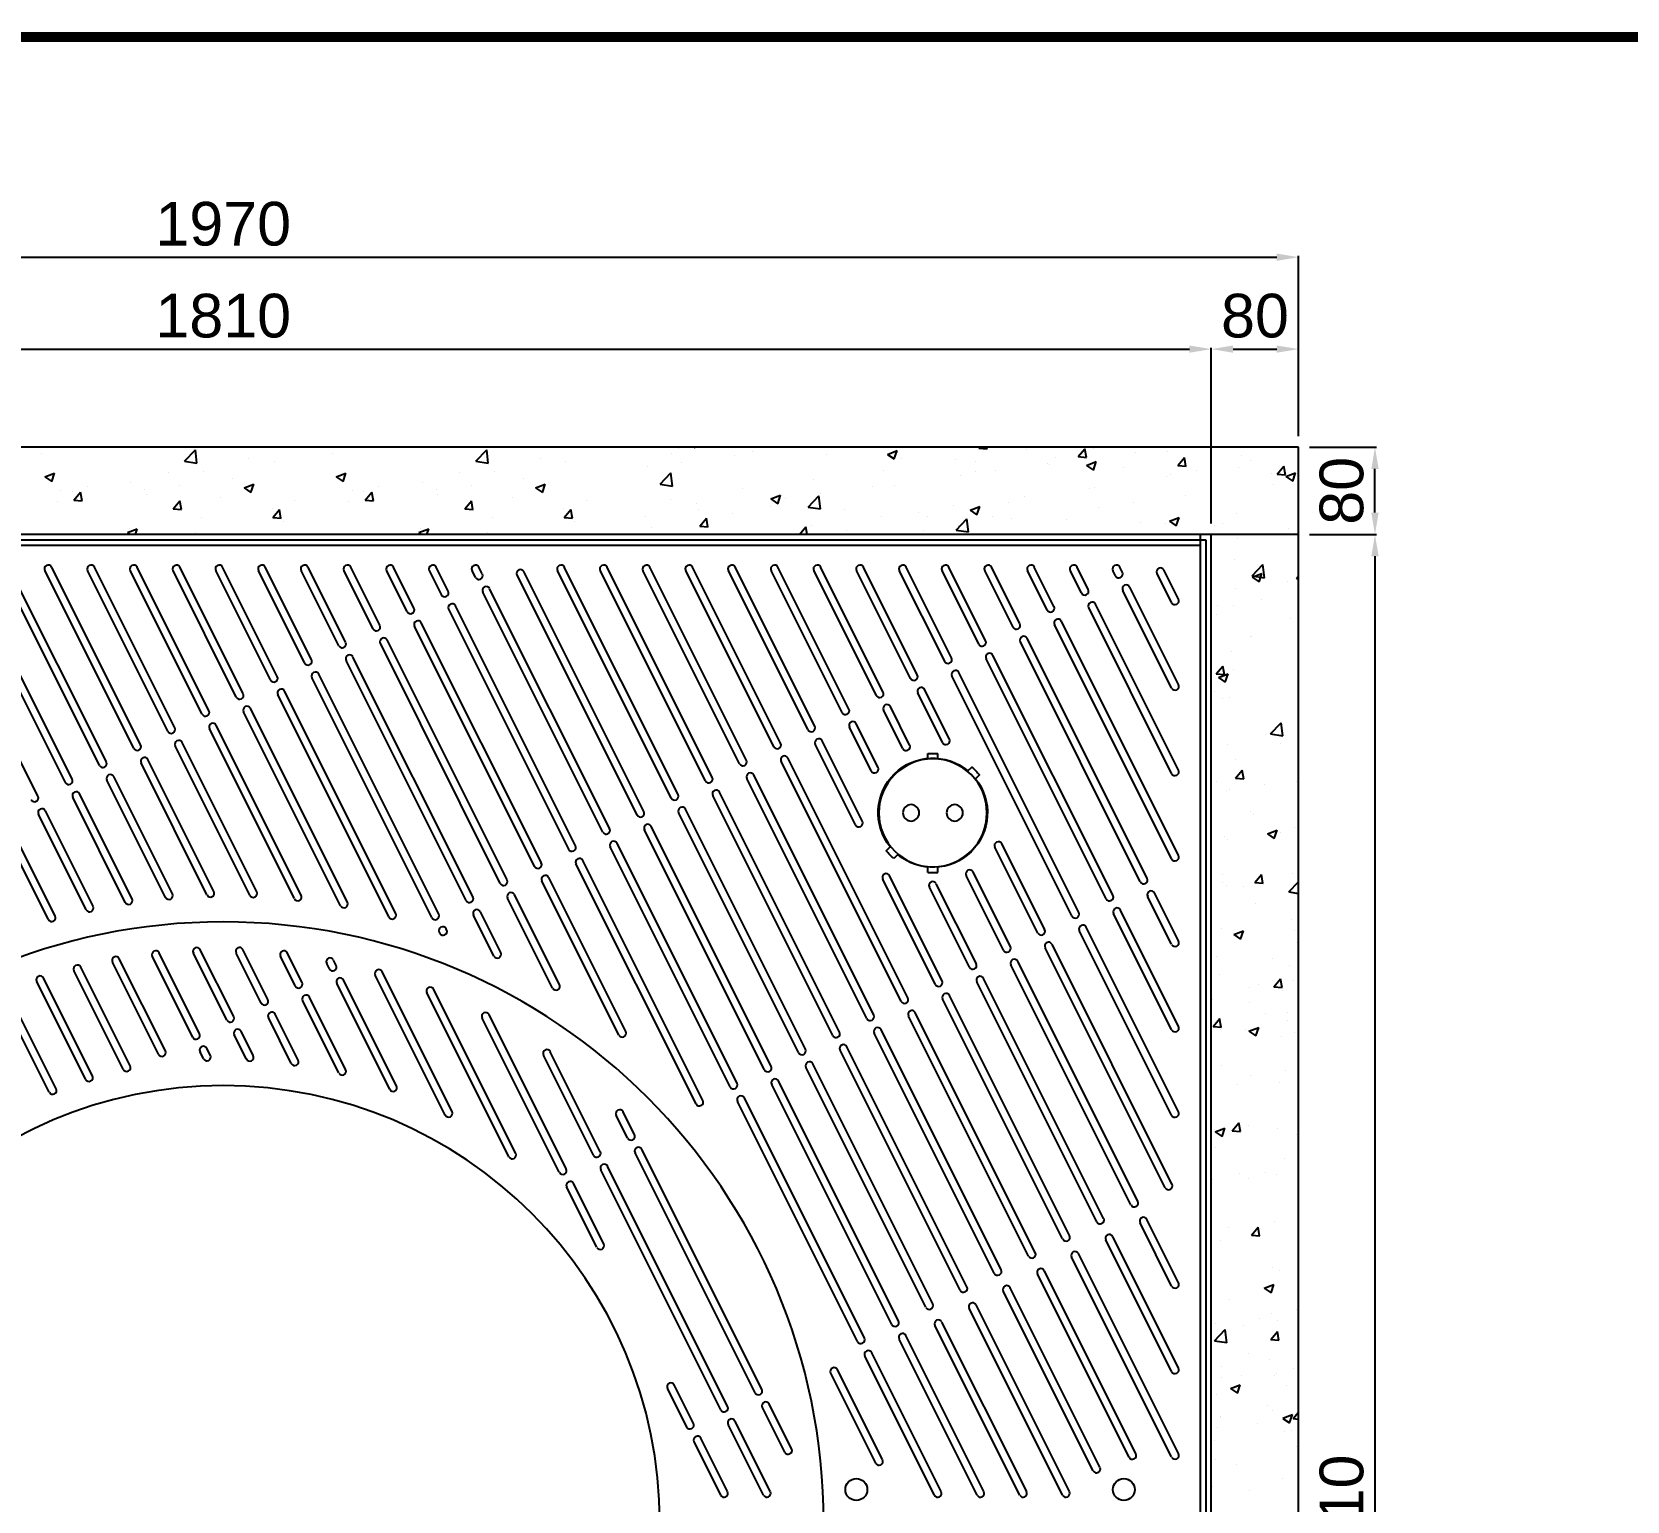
# Model space of a CAD drawing. Header units: millimetres. Extents: x 19970 to 27858, y -49763 to -44184.
# Drawn here: x 21635 to 23096, y -45713 to -44368 of the extents above; entities that cross this region are included whole.
import ezdxf

# ---------------------------------------------------------------- set-up
doc = ezdxf.new("R2010")
doc.units = ezdxf.units.MM
doc.layers.add('LAYOUT', color=7, linetype='Continuous')
doc.layers.add('받침틀', color=251, linetype='Continuous')
doc.styles.get("Standard").update_dxf_attribs({"font": 'arial.ttf'})
doc.dimstyles.new('ISO-25', dxfattribs={"dimtxt": 40, "dimasz": 20, "dimexe": 1.25, "dimexo": 10, "dimgap": 10, "dimtad": 1, "dimdec": 0, "dimtxsty": 'Standard', "dimcen": 2.5, "dimclrd": 3, "dimclre": 3, "dimclrt": 3, "dimadec": 0, "dimazin": 0, "dimtfac": 1, "dimtdec": 0, "dimtmove": 0, "dimatfit": 3, "dimfxl": 0, "dimarcsym": 0})

# ---------------------------------------------------------------- blocks, each defined once
blk = doc.blocks.new('*D29')
at = {"color": 3, "lineweight": -2, "transparency": 16777216}
for p, q in [((22804.9, -44747.9), (22866.1, -44747.9)), ((22864.8, -44807.9), (22864.8, -44767.9)), ((22804.9, -44827.9), (22866.1, -44827.9))]:
    blk.add_line(p, q, dxfattribs=at)
at = {"color": 3, "transparency": 16777216}
for points in [[(22861.5, -44767.9), (22868.2, -44767.9), (22864.8, -44747.9)], [(22861.5, -44807.9), (22868.2, -44807.9), (22864.8, -44827.9)]]:
    blk.add_solid(points, dxfattribs=at)
at = {"layer": 'Defpoints', "color": 0, "transparency": 16777216}
for p in [(22794.9, -44747.9), (22864.8, -44747.9), (22794.9, -44827.9)]:
    blk.add_point(p, dxfattribs=at)
at = {"color": 3, "transparency": 16777216, "insert": (22834.4, -44787.9), "char_height": 40, "attachment_point": 5, "rotation": 90}
blk.add_mtext('80', dxfattribs=at)
blk = doc.blocks.new('*D30')
at = {"color": 3, "lineweight": -2, "transparency": 16777216}
for p, q in [((22845.5, -44827.9), (22866.1, -44827.9)), ((22864.8, -44847.9), (22864.8, -46617.9)), ((22804.9, -46637.9), (22866.1, -46637.9))]:
    blk.add_line(p, q, dxfattribs=at)
at = {"color": 3, "transparency": 16777216}
for points in [[(22861.5, -44847.9), (22868.2, -44847.9), (22864.8, -44827.9)], [(22861.5, -46617.9), (22868.2, -46617.9), (22864.8, -46637.9)]]:
    blk.add_solid(points, dxfattribs=at)
at = {"layer": 'Defpoints', "color": 0, "transparency": 16777216}
for p in [(22835.5, -44827.9), (22794.9, -46637.9), (22864.8, -46637.9)]:
    blk.add_point(p, dxfattribs=at)
at = {"color": 3, "transparency": 16777216, "insert": (22834.4, -45732.9), "char_height": 40, "attachment_point": 5, "rotation": 90}
blk.add_mtext('1810', dxfattribs=at)
blk = doc.blocks.new('AG1818')
for p, q in [((17010.4, -47756.5), (18810.4, -47756.5)), ((18810.4, -47756.5), (18810.4, -48656.5)), ((17740.8, -47991.3), (17636, -47781.5)), ((17765.9, -47978.8), (17668.8, -47784.7)), ((17772.2, -47975.7), (17675.1, -47781.5)), ((17797.2, -47963.1), (17708, -47784.7)), ((17803.5, -47960), (17714.2, -47781.5)), ((17828.5, -47947.5), (17747.1, -47784.7)), ((17834.8, -47944.4), (17753.4, -47781.5)), ((17859.8, -47931.8), (17786.2, -47784.7)), ((17866.1, -47928.7), (17792.5, -47781.5)), ((17891.1, -47916.2), (17825.4, -47784.7)), ((17897.4, -47913.1), (17831.6, -47781.5)), ((17922.4, -47900.5), (17864.5, -47784.7)), ((17928.7, -47897.4), (17870.8, -47781.5)), ((17953.7, -47884.9), (17903.6, -47784.7)), ((17960, -47881.8), (17909.9, -47781.5)), ((17985, -47869.2), (17942.8, -47784.7)), ((17991.3, -47866.1), (17949, -47781.5)), ((18016.4, -47853.6), (17981.9, -47784.7)), ((18022.6, -47850.4), (17988.2, -47781.5)), ((18047.7, -47837.9), (18021, -47784.7)), ((18053.9, -47834.8), (18027.3, -47781.5)), ((18079, -47822.3), (18060.2, -47784.7)), ((18085.2, -47819.1), (18066.4, -47781.5)), ((18110.3, -47806.6), (18099.3, -47784.7)), ((18116.5, -47803.5), (18105.5, -47781.5)), ((18141.6, -47791), (18138.4, -47784.7)), ((18147.8, -47787.8), (18144.7, -47781.5)), ((18289.5, -48008.6), (18179.6, -47788.7)), ((18295.8, -48005.5), (18185.8, -47785.6)), ((18320.8, -47993), (18216.7, -47784.7)), ((18327.1, -47989.8), (18222.9, -47781.5)), ((18352.1, -47977.3), (18255.8, -47784.7)), ((18358.4, -47974.2), (18262.1, -47781.5)), ((18383.4, -47961.7), (18294.9, -47784.7)), ((18389.7, -47958.5), (18301.2, -47781.5)), ((18414.7, -47946), (18334.1, -47784.7)), ((18421, -47942.9), (18340.3, -47781.5)), ((18446, -47930.3), (18373.2, -47784.7)), ((18452.3, -47927.2), (18379.5, -47781.5)), ((18477.4, -47914.7), (18412.3, -47784.7)), ((18483.6, -47911.6), (18418.6, -47781.5)), ((18508.7, -47899), (18451.5, -47784.7)), ((18514.9, -47895.9), (18457.7, -47781.5)), ((18540, -47883.4), (18490.6, -47784.7)), ((18546.2, -47880.3), (18496.9, -47781.5)), ((18571.3, -47867.7), (18529.7, -47784.7)), ((18577.5, -47864.6), (18536, -47781.5)), ((18602.6, -47852.1), (18568.9, -47784.7)), ((18608.8, -47849), (18575.1, -47781.5)), ((18633.9, -47836.4), (18608, -47784.7)), ((18640.1, -47833.3), (18614.3, -47781.5)), ((18665.2, -47820.8), (18647.1, -47784.7)), ((18671.4, -47817.6), (18653.4, -47781.5)), ((18696.5, -47805.1), (18686.3, -47784.7)), ((18702.7, -47802), (18692.5, -47781.5)), ((18727.8, -47789.5), (18725.4, -47784.7)), ((18734.1, -47786.3), (18731.6, -47781.5)), ((18779.2, -47814), (18765.8, -47787.2)), ((18785.4, -47810.9), (18772.1, -47784.1)), ((18258.2, -48024.3), (18148.3, -47804.4)), ((18264.5, -48021.1), (18154.5, -47801.3)), ((18779.2, -47892.3), (18734.5, -47802.9)), ((18785.4, -47889.1), (18740.8, -47799.8)), ((18226.9, -48039.9), (18117, -47820)), ((18233.2, -48036.8), (18123.2, -47816.9)), ((18779.2, -47970.5), (18703.2, -47818.5)), ((18785.4, -47967.4), (18709.5, -47815.4)), ((18195.6, -48055.6), (18085.7, -47835.7)), ((18201.9, -48052.4), (18091.9, -47832.6)), ((18779.2, -48048.8), (18671.9, -47834.2)), ((18785.4, -48045.6), (18678.2, -47831.1)), ((18170.6, -48068.1), (18060.6, -47848.2)), ((18750.5, -48069.7), (18640.6, -47849.8)), ((18756.8, -48066.6), (18646.8, -47846.7)), ((18139.3, -48083.7), (18029.3, -47863.9)), ((18164.3, -48071.2), (18054.4, -47851.3)), ((18725.5, -48082.2), (18615.5, -47862.4)), ((18108, -48099.4), (17998, -47879.5)), ((18133, -48086.9), (18023.1, -47867)), ((18694.2, -48097.9), (18584.2, -47878)), ((18719.2, -48085.4), (18609.3, -47865.5)), ((18101.7, -48102.5), (17991.8, -47882.6)), ((18575.6, -47939), (18552.9, -47893.7)), ((18687.9, -48101), (18578, -47881.2)), ((18062.3, -48101.9), (17960.4, -47898.3)), ((18068.5, -48098.8), (17966.7, -47895.2)), ((18569.3, -47942.1), (18546.7, -47896.8)), ((18018, -48091.7), (17929.1, -47914)), ((18024.3, -48088.6), (17935.4, -47910.8)), ((18533, -47947.6), (18515.4, -47912.5)), ((18539.2, -47944.5), (18521.6, -47909.3)), ((17975.7, -48085.2), (17897.8, -47929.6)), ((17981.9, -48082.1), (17904.1, -47926.5)), ((18504.1, -47968.2), (18484.1, -47928.1)), ((18510.4, -47965.1), (18490.3, -47925)), ((17934.9, -48082.1), (17866.5, -47945.3)), ((17941.2, -48078.9), (17872.8, -47942.1)), ((18489.7, -48017.6), (18452.8, -47943.8)), ((18495.9, -48014.5), (18459, -47940.6)), ((17895.6, -48081.7), (17835.2, -47960.9)), ((17901.9, -48078.6), (17841.5, -47957.8)), ((18531.4, -48179.3), (18421.4, -47959.4)), ((18537.6, -48176.2), (18427.7, -47956.3)), ((17857.6, -48084), (17803.9, -47976.6)), ((17863.9, -48080.8), (17810.2, -47973.4)), ((18500.1, -48194.9), (18390.1, -47975.1)), ((18506.3, -48191.8), (18396.4, -47971.9)), ((17820.8, -48088.6), (17772.6, -47992.2)), ((17827.1, -48085.4), (17778.9, -47989.1)), ((18468.8, -48210.6), (18358.8, -47990.7)), ((18475, -48207.5), (18365.1, -47987.6)), ((17785.1, -48095.4), (17741.3, -48007.9)), ((17791.3, -48092.2), (17747.6, -48004.7)), ((18437.5, -48226.2), (18327.5, -48006.4)), ((18443.7, -48223.1), (18333.8, -48003.2)), ((17750.4, -48104.3), (17710, -48023.5)), ((17756.6, -48101.1), (17716.3, -48020.4)), ((18406.2, -48241.9), (18296.2, -48022)), ((18412.4, -48238.8), (18302.5, -48018.9)), ((18374.9, -48257.6), (18264.9, -48037.7)), ((18381.1, -48254.4), (18271.2, -48034.5)), ((18656.6, -48116.7), (18617.3, -48038)), ((18662.9, -48113.6), (18623.6, -48034.9)), ((18343.6, -48273.2), (18233.6, -48053.3)), ((18349.8, -48270.1), (18239.9, -48050.2)), ((18272.9, -48210.2), (18202.3, -48069)), ((18279.2, -48207), (18208.6, -48065.9)), ((18562.7, -48163.6), (18514.6, -48067.4)), ((18569, -48160.5), (18520.8, -48064.2)), ((18625.3, -48132.3), (18591.1, -48063.9)), ((18631.6, -48129.2), (18597.3, -48060.7)), ((18218.5, -48164), (18177.3, -48081.5)), ((18594, -48148), (18557.3, -48074.6)), ((18600.3, -48144.9), (18563.6, -48071.5)), ((18779.2, -48127), (18757.2, -48083.1)), ((18785.4, -48123.9), (18763.5, -48080)), ((18164.7, -48134.6), (18146, -48097.2)), ((18212.2, -48167.1), (18171, -48084.6)), ((18779.2, -48205.3), (18725.9, -48098.8)), ((18785.4, -48202.2), (18732.2, -48095.7)), ((18115.1, -48113.7), (18114.7, -48112.8)), ((18158.4, -48137.8), (18139.7, -48100.3)), ((18785.4, -48280.4), (18700.9, -48111.3)), ((18108.9, -48116.9), (18108.4, -48115.9)), ((18779.5, -48346.8), (18669.6, -48127)), ((18779.2, -48283.6), (18694.6, -48114.4)), ((17857.5, -48224.6), (17815.3, -48140.2)), ((17882.6, -48212.1), (17845.5, -48138)), ((17888.8, -48209), (17851.8, -48134.8)), ((17913.9, -48196.4), (17883.2, -48135.1)), ((17920.1, -48193.3), (17889.4, -48132)), ((17945.2, -48180.8), (17922.3, -48135)), ((17951.4, -48177.7), (17928.5, -48131.8)), ((17976.5, -48165.1), (17962.9, -48138)), ((17982.7, -48162), (17969.1, -48134.8)), ((18014, -48146.4), (18011.5, -48141.4)), ((18748.2, -48362.5), (18638.3, -48142.6)), ((18773.3, -48350), (18663.3, -48130.1)), ((17819, -48241.5), (17773.8, -48151.1)), ((17825.3, -48238.4), (17780.1, -48148)), ((17851.3, -48227.7), (17809.1, -48143.4)), ((18007.8, -48149.5), (18005.3, -48144.5)), ((18113.9, -48283.4), (18049.8, -48155.3)), ((18120.1, -48280.2), (18056.1, -48152.1)), ((18741.9, -48365.6), (18632, -48145.8)), ((17757.5, -48259.4), (17712.9, -48170.1)), ((17784.4, -48250.6), (17739.7, -48161.1)), ((17790.7, -48247.5), (17745.9, -48158)), ((18063, -48259.8), (18014.5, -48162.9)), ((18069.2, -48256.7), (18020.7, -48159.8)), ((18172.1, -48321.7), (18097, -48171.3)), ((18178.4, -48318.5), (18103.2, -48168.2)), ((18710.6, -48381.3), (18600.7, -48161.4)), ((18716.9, -48378.1), (18607, -48158.3)), ((17751.2, -48262.5), (17706.6, -48173.3)), ((18016.4, -48244.9), (17983.2, -48178.6)), ((18022.6, -48241.8), (17989.4, -48175.4)), ((18679.3, -48396.9), (18569.4, -48177.1)), ((18685.6, -48393.8), (18575.7, -48173.9)), ((17972.8, -48236.1), (17951.9, -48194.2)), ((17979.1, -48233), (17958.1, -48191.1)), ((18218.3, -48335.8), (18147.7, -48194.6)), ((18224.6, -48332.7), (18154, -48191.4)), ((18648, -48412.6), (18538.1, -48192.7)), ((18654.3, -48409.5), (18544.4, -48189.6)), ((17931.7, -48232.1), (17920.6, -48209.9)), ((17937.9, -48228.9), (17926.8, -48206.7)), ((18616.7, -48428.2), (18506.8, -48208.4)), ((18623, -48425.1), (18513.1, -48205.2)), ((17892.5, -48231.9), (17889.3, -48225.5)), ((17898.7, -48228.8), (17895.5, -48222.4)), ((18249.6, -48320.2), (18203.9, -48228.6)), ((18255.9, -48317), (18210.1, -48225.5)), ((18585.4, -48443.9), (18475.5, -48224)), ((18591.7, -48440.8), (18481.7, -48220.9)), ((18554.1, -48459.5), (18444.2, -48239.7)), ((18560.4, -48456.4), (18450.4, -48236.5)), ((18522.8, -48475.2), (18412.9, -48255.3)), ((18529.1, -48472.1), (18419.1, -48252.2)), ((18491.5, -48490.8), (18381.6, -48271)), ((18497.8, -48487.7), (18387.8, -48267.8)), ((18280.9, -48304.5), (18270.5, -48283.6)), ((18287.2, -48301.4), (18276.7, -48280.4)), ((18397.6, -48537.8), (18287.7, -48317.9)), ((18403.9, -48534.7), (18293.9, -48314.8)), ((18372.5, -48550.3), (18262.6, -48330.4)), ((18259, -48401.5), (18231.3, -48346.1)), ((18366.3, -48553.5), (18256.4, -48333.6)), ((18252.8, -48404.6), (18225, -48349.2)), ((18779.2, -48440.1), (18750.2, -48382.2)), ((18785.4, -48437), (18756.5, -48379)), ((18779.2, -48518.4), (18718.9, -48397.8)), ((18785.4, -48515.2), (18725.2, -48394.7)), ((18779.2, -48596.6), (18687.6, -48413.5)), ((18785.4, -48593.5), (18693.9, -48410.3)), ((18740.2, -48596.9), (18656.3, -48429.1)), ((18746.5, -48593.8), (18662.6, -48426)), ((18707.2, -48609.2), (18625, -48444.8)), ((18713.5, -48606.1), (18631.3, -48441.7)), ((18679.2, -48631.5), (18593.7, -48460.4)), ((18685.5, -48628.4), (18600, -48457.3)), ((18640.1, -48631.5), (18562.4, -48476.1)), ((18646.4, -48628.4), (18568.7, -48473)), ((18601, -48631.5), (18529.5, -48488.6)), ((18607.2, -48628.4), (18535.8, -48485.5)), ((18561.9, -48631.5), (18498.2, -48504.3)), ((18568.1, -48628.4), (18504.5, -48501.1)), ((18508.1, -48602.3), (18466.9, -48519.9)), ((18514.4, -48599.1), (18473.2, -48516.8)), ((18335, -48569.1), (18317.3, -48533.8)), ((18341.2, -48566), (18323.6, -48530.7)), ((18424.8, -48592.3), (18404.3, -48551.2)), ((18431.1, -48589.2), (18410.6, -48548.1)), ((18411.6, -48628.4), (18379.3, -48563.7)), ((18372.5, -48628.4), (18348, -48579.4)), ((18405.3, -48631.5), (18373, -48566.9)), ((18366.2, -48631.5), (18341.7, -48582.5))]:
    blk.add_line(p, q)
blk.add_lwpolyline([(18524.8, -48048.4, -0.045549), (18517.8, -48041.3), (18521.4, -48037.8, -0.904534), (18592.5, -47968.1), (18596.1, -47964.6, -0.045549), (18603.1, -47971.8), (18599.5, -47975.3, -0.904534), (18528.4, -48044.9)], format="xyb", close=True)
for centre in [(18490.4, -48626.5), (18735.4, -48626.5)]:
    blk.add_circle(centre, 10)
for centre, radius, start, end in [((17750.2, -47783.1), 3.5, 26.5651, 206.5651), ((17789.4, -47783.1), 3.5, 26.5651, 206.5651), ((17828.5, -47783.1), 3.5, 26.5651, 206.5651), ((17867.6, -47783.1), 3.5, 26.5651, 206.5651), ((17906.8, -47783.1), 3.5, 26.5651, 206.5651), ((17945.9, -47783.1), 3.5, 26.5651, 206.5651), ((17985, -47783.1), 3.5, 26.5651, 206.5651), ((18024.2, -47783.1), 3.5, 26.5651, 206.5651), ((18063.3, -47783.1), 3.5, 26.5651, 206.5651), ((18102.4, -47783.1), 3.5, 26.5651, 206.5651), ((18141.5, -47783.1), 3.5, 26.5651, 206.5651), ((18144.7, -47789.4), 3.5, 206.5651, 26.5651), ((18182.7, -47787.2), 3.5, 26.5651, 206.5651), ((18219.8, -47783.1), 3.5, 26.5651, 206.5651), ((18258.9, -47783.1), 3.5, 26.5651, 206.5651), ((18298.1, -47783.1), 3.5, 26.5651, 206.5651), ((18337.2, -47783.1), 3.5, 26.5651, 206.5651), ((18376.3, -47783.1), 3.5, 26.5651, 206.5651), ((18415.5, -47783.1), 3.5, 26.5651, 206.5651), ((18454.6, -47783.1), 3.5, 26.5651, 206.5651), ((18493.7, -47783.1), 3.5, 26.5651, 206.5651), ((18532.9, -47783.1), 3.5, 26.5651, 206.5651), ((18572, -47783.1), 3.5, 26.5651, 206.5651), ((18611.1, -47783.1), 3.5, 26.5651, 206.5651), ((18650.3, -47783.1), 3.5, 26.5651, 206.5651), ((18689.4, -47783.1), 3.5, 26.5651, 206.5651), ((18728.5, -47783.1), 3.5, 26.5651, 206.5651), ((18730.9, -47787.9), 3.5, 206.5651, 26.5651), ((18768.9, -47785.7), 3.5, 26.5651, 206.5651), ((18113.4, -47805.1), 3.5, 206.5651, 26.5651), ((18151.4, -47802.8), 3.5, 26.5651, 206.5651), ((18699.6, -47803.6), 3.5, 206.5651, 26.5651), ((18737.6, -47801.3), 3.5, 26.5651, 206.5651), ((18082.1, -47820.7), 3.5, 206.5651, 26.5651), ((18120.1, -47818.5), 3.5, 26.5651, 206.5651), ((18668.3, -47819.2), 3.5, 206.5651, 26.5651), ((18706.3, -47817), 3.5, 26.5651, 206.5651), ((18782.3, -47812.4), 3.5, 206.5651, 26.5651), ((18050.8, -47836.4), 3.5, 206.5651, 26.5651), ((18088.8, -47834.1), 3.5, 26.5651, 206.5651), ((18637, -47834.9), 3.5, 206.5651, 26.5651), ((18675, -47832.6), 3.5, 26.5651, 206.5651), ((18057.5, -47849.8), 3.5, 26.5651, 206.5651), ((18605.7, -47850.5), 3.5, 206.5651, 26.5651), ((18643.7, -47848.3), 3.5, 26.5651, 206.5651), ((18019.5, -47852), 3.5, 206.5651, 26.5651), ((18026.2, -47865.4), 3.5, 26.5651, 206.5651), ((18574.4, -47866.2), 3.5, 206.5651, 26.5651), ((18612.4, -47863.9), 3.5, 26.5651, 206.5651), ((17988.2, -47867.7), 3.5, 206.5651, 26.5651), ((17994.9, -47881.1), 3.5, 26.5651, 206.5651), ((18581.1, -47879.6), 3.5, 26.5651, 206.5651), ((17956.9, -47883.3), 3.5, 206.5651, 26.5651), ((17963.6, -47896.7), 3.5, 26.5651, 206.5651), ((18543.1, -47881.8), 3.5, 206.5651, 26.5651), ((18549.8, -47895.2), 3.5, 26.5651, 206.5651), ((18782.3, -47890.7), 3.5, 206.5651, 26.5651), ((17925.6, -47899), 3.5, 206.5651, 26.5651), ((18511.8, -47897.5), 3.5, 206.5651, 26.5651), ((18518.5, -47910.9), 3.5, 26.5651, 206.5651), ((17894.3, -47914.6), 3.5, 206.5651, 26.5651), ((17932.3, -47912.4), 3.5, 26.5651, 206.5651), ((18480.5, -47913.1), 3.5, 206.5651, 26.5651), ((18487.2, -47926.5), 3.5, 26.5651, 206.5651), ((17863, -47930.3), 3.5, 206.5651, 26.5651), ((17901, -47928), 3.5, 26.5651, 206.5651), ((18449.2, -47928.8), 3.5, 206.5651, 26.5651), ((17831.7, -47945.9), 3.5, 206.5651, 26.5651), ((17869.7, -47943.7), 3.5, 26.5651, 206.5651), ((18417.9, -47944.4), 3.5, 206.5651, 26.5651), ((18455.9, -47942.2), 3.5, 26.5651, 206.5651), ((18536.1, -47946.1), 3.5, 206.5651, 26.5651), ((18572.5, -47940.6), 3.5, 206.5651, 26.5651), ((17800.3, -47961.6), 3.5, 206.5651, 26.5651), ((17838.4, -47959.3), 3.5, 26.5651, 206.5651), ((18386.6, -47960.1), 3.5, 206.5651, 26.5651), ((18424.6, -47957.9), 3.5, 26.5651, 206.5651), ((18507.2, -47966.6), 3.5, 206.5651, 26.5651), ((17769, -47977.2), 3.5, 206.5651, 26.5651), ((17807.1, -47975), 3.5, 26.5651, 206.5651), ((18355.3, -47975.7), 3.5, 206.5651, 26.5651), ((18393.3, -47973.5), 3.5, 26.5651, 206.5651), ((18782.3, -47969), 3.5, 206.5651, 26.5651), ((17737.7, -47992.9), 3.5, 206.5651, 26.5651), ((17775.8, -47990.7), 3.5, 26.5651, 206.5651), ((18324, -47991.4), 3.5, 206.5651, 26.5651), ((18362, -47989.2), 3.5, 26.5651, 206.5651), ((17744.4, -48006.3), 3.5, 26.5651, 206.5651), ((18292.7, -48007), 3.5, 206.5651, 26.5651), ((18330.7, -48004.8), 3.5, 26.5651, 206.5651), ((18261.3, -48022.7), 3.5, 206.5651, 26.5651), ((18299.4, -48020.5), 3.5, 26.5651, 206.5651), ((18492.8, -48016), 3.5, 206.5651, 26.5651), ((18230, -48038.3), 3.5, 206.5651, 26.5651), ((18268.1, -48036.1), 3.5, 26.5651, 206.5651), ((18620.4, -48036.5), 3.5, 26.5651, 206.5651), ((18198.7, -48054), 3.5, 206.5651, 26.5651), ((18236.8, -48051.8), 3.5, 26.5651, 206.5651), ((18782.3, -48047.2), 3.5, 206.5651, 26.5651), ((18167.4, -48069.7), 3.5, 206.5651, 26.5651), ((18205.4, -48067.4), 3.5, 26.5651, 206.5651), ((18517.7, -48065.8), 3.5, 26.5651, 206.5651), ((18560.4, -48073), 3.5, 26.5651, 206.5651), ((18594.2, -48062.3), 3.5, 26.5651, 206.5651), ((18753.7, -48068.2), 3.5, 206.5651, 26.5651), ((17860.8, -48082.4), 3.5, 206.5651, 26.5651), ((17898.8, -48080.2), 3.5, 206.5651, 26.5651), ((17938.1, -48080.5), 3.5, 206.5651, 26.5651), ((17978.8, -48083.7), 3.5, 206.5651, 26.5651), ((18136.1, -48085.3), 3.5, 206.5651, 26.5651), ((18174.1, -48083.1), 3.5, 26.5651, 206.5651), ((18722.3, -48083.8), 3.5, 206.5651, 26.5651), ((18760.4, -48081.6), 3.5, 26.5651, 206.5651), ((17788.2, -48093.8), 3.5, 206.5651, 26.5651), ((17823.9, -48087), 3.5, 206.5651, 26.5651), ((18021.1, -48090.1), 3.5, 206.5651, 26.5651), ((18142.8, -48098.7), 3.5, 26.5651, 206.5651), ((18691, -48099.5), 3.5, 206.5651, 26.5651), ((18729.1, -48097.2), 3.5, 26.5651, 206.5651), ((17910.4, -48656.5), 550, 0, 180), ((17753.5, -48102.7), 3.5, 206.5651, 26.5651), ((18065.4, -48100.4), 3.5, 206.5651, 26.5651), ((18104.8, -48101), 3.5, 206.5651, 26.5651), ((18111.5, -48114.4), 3.5, 26.5651, 206.5651), ((18697.8, -48112.9), 3.5, 26.5651, 206.5651), ((18112, -48115.3), 3.5, 206.5651, 26.5651), ((18659.7, -48115.1), 3.5, 206.5651, 26.5651), ((18666.4, -48128.5), 3.5, 26.5651, 206.5651), ((18782.3, -48125.5), 3.5, 206.5651, 26.5651), ((17812.2, -48141.8), 3.5, 26.5651, 206.5651), ((17848.6, -48136.4), 3.5, 26.5651, 206.5651), ((17886.3, -48133.5), 3.5, 26.5651, 206.5651), ((17925.4, -48133.4), 3.5, 26.5651, 206.5651), ((17966, -48136.4), 3.5, 26.5651, 206.5651), ((18008.4, -48142.9), 3.5, 26.5651, 206.5651), ((18161.6, -48136.2), 3.5, 206.5651, 26.5651), ((18628.4, -48130.8), 3.5, 206.5651, 26.5651), ((18635.1, -48144.2), 3.5, 26.5651, 206.5651), ((17742.8, -48159.5), 3.5, 26.5651, 206.5651), ((17776.9, -48149.5), 3.5, 26.5651, 206.5651), ((18010.9, -48147.9), 3.5, 206.5651, 26.5651), ((18052.9, -48153.7), 3.5, 26.5651, 206.5651), ((18597.1, -48146.4), 3.5, 206.5651, 26.5651), ((18603.8, -48159.8), 3.5, 26.5651, 206.5651), ((17979.6, -48163.6), 3.5, 206.5651, 26.5651), ((18017.6, -48161.3), 3.5, 26.5651, 206.5651), ((18100.1, -48169.8), 3.5, 26.5651, 206.5651), ((18215.4, -48165.5), 3.5, 206.5651, 26.5651), ((18565.8, -48162.1), 3.5, 206.5651, 26.5651), ((17948.3, -48179.2), 3.5, 206.5651, 26.5651), ((17986.3, -48177), 3.5, 26.5651, 206.5651), ((18534.5, -48177.7), 3.5, 206.5651, 26.5651), ((18572.5, -48175.5), 3.5, 26.5651, 206.5651), ((17917, -48194.9), 3.5, 206.5651, 26.5651), ((17955, -48192.6), 3.5, 26.5651, 206.5651), ((18150.8, -48193), 3.5, 26.5651, 206.5651), ((18503.2, -48193.4), 3.5, 206.5651, 26.5651), ((18541.2, -48191.1), 3.5, 26.5651, 206.5651), ((17885.7, -48210.5), 3.5, 206.5651, 26.5651), ((17923.7, -48208.3), 3.5, 26.5651, 206.5651), ((18276, -48208.6), 3.5, 206.5651, 26.5651), ((18471.9, -48209), 3.5, 206.5651, 26.5651), ((18509.9, -48206.8), 3.5, 26.5651, 206.5651), ((18782.3, -48203.7), 3.5, 206.5651, 26.5651), ((17854.4, -48226.2), 3.5, 206.5651, 26.5651), ((17892.4, -48223.9), 3.5, 26.5651, 206.5651), ((17895.6, -48230.3), 3.5, 206.5651, 26.5651), ((17934.8, -48230.5), 3.5, 206.5651, 26.5651), ((18207, -48227), 3.5, 26.5651, 206.5651), ((18440.6, -48224.7), 3.5, 206.5651, 26.5651), ((18478.6, -48222.4), 3.5, 26.5651, 206.5651), ((17822.1, -48239.9), 3.5, 206.5651, 26.5651), ((17976, -48234.6), 3.5, 206.5651, 26.5651), ((18019.5, -48243.4), 3.5, 206.5651, 26.5651), ((18409.3, -48240.3), 3.5, 206.5651, 26.5651), ((18447.3, -48238.1), 3.5, 26.5651, 206.5651), ((17910.4, -48656.5), 400, 0, 180), ((17754.4, -48260.9), 3.5, 206.5651, 26.5651), ((17787.6, -48249.1), 3.5, 206.5651, 26.5651), ((18066.1, -48258.3), 3.5, 206.5651, 26.5651), ((18378, -48256), 3.5, 206.5651, 26.5651), ((18416, -48253.8), 3.5, 26.5651, 206.5651), ((18346.7, -48271.6), 3.5, 206.5651, 26.5651), ((18384.7, -48269.4), 3.5, 26.5651, 206.5651), ((18117, -48281.8), 3.5, 206.5651, 26.5651), ((18273.6, -48282), 3.5, 26.5651, 206.5651), ((18782.3, -48282), 3.5, 206.5651, 26.5651), ((18284.1, -48302.9), 3.5, 206.5651, 26.5651), ((18252.8, -48318.6), 3.5, 206.5651, 26.5651), ((18290.8, -48316.4), 3.5, 26.5651, 206.5651), ((18175.3, -48320.1), 3.5, 206.5651, 26.5651), ((18259.5, -48332), 3.5, 26.5651, 206.5651), ((18221.5, -48334.3), 3.5, 206.5651, 26.5651), ((18228.2, -48347.7), 3.5, 26.5651, 206.5651), ((18776.4, -48348.4), 3.5, 206.5651, 26.5651), ((18745.1, -48364.1), 3.5, 206.5651, 26.5651), ((18713.8, -48379.7), 3.5, 206.5651, 26.5651), ((18753.4, -48380.6), 3.5, 26.5651, 206.5651), ((18255.9, -48403.1), 3.5, 206.5651, 26.5651), ((18682.5, -48395.4), 3.5, 206.5651, 26.5651), ((18722, -48396.3), 3.5, 26.5651, 206.5651), ((18651.2, -48411), 3.5, 206.5651, 26.5651), ((18690.7, -48411.9), 3.5, 26.5651, 206.5651), ((18619.9, -48426.7), 3.5, 206.5651, 26.5651), ((18659.4, -48427.6), 3.5, 26.5651, 206.5651), ((18588.6, -48442.3), 3.5, 206.5651, 26.5651), ((18628.1, -48443.2), 3.5, 26.5651, 206.5651), ((18782.3, -48438.5), 3.5, 206.5651, 26.5651), ((18557.2, -48458), 3.5, 206.5651, 26.5651), ((18596.8, -48458.9), 3.5, 26.5651, 206.5651), ((18525.9, -48473.6), 3.5, 206.5651, 26.5651), ((18565.5, -48474.5), 3.5, 26.5651, 206.5651), ((18494.6, -48489.3), 3.5, 206.5651, 26.5651), ((18532.7, -48487), 3.5, 26.5651, 206.5651), ((18501.3, -48502.7), 3.5, 26.5651, 206.5651), ((18470, -48518.3), 3.5, 26.5651, 206.5651), ((18782.3, -48516.8), 3.5, 206.5651, 26.5651), ((18320.5, -48532.3), 3.5, 26.5651, 206.5651), ((18400.7, -48536.2), 3.5, 206.5651, 26.5651), ((18369.4, -48551.9), 3.5, 206.5651, 26.5651), ((18407.4, -48549.7), 3.5, 26.5651, 206.5651), ((18338.1, -48567.5), 3.5, 206.5651, 26.5651), ((18376.1, -48565.3), 3.5, 26.5651, 206.5651), ((18344.8, -48581), 3.5, 26.5651, 206.5651), ((18428, -48590.7), 3.5, 206.5651, 26.5651), ((18743.3, -48595.3), 3.5, 206.5651, 26.5651), ((18782.3, -48595.1), 3.5, 206.5651, 26.5651), ((18511.2, -48600.7), 3.5, 206.5651, 26.5651), ((18710.4, -48607.7), 3.5, 206.5651, 26.5651), ((18369.3, -48630), 3.5, 206.5651, 26.5651), ((18408.5, -48630), 3.5, 206.5651, 26.5651), ((18565, -48630), 3.5, 206.5651, 26.5651), ((18604.1, -48630), 3.5, 206.5651, 26.5651), ((18643.2, -48630), 3.5, 206.5651, 26.5651), ((18682.4, -48630), 3.5, 206.5651, 26.5651)]:
    blk.add_arc(centre, radius, start, end)
blk = doc.blocks.new('A$C6562381F')
for p, q in [((4.5, 54.5), (-4.5, 54.5)), ((-4.5, 49.3), (-4.5, 54.5)), ((4.5, 49.3), (4.5, 54.5)), ((-4.5, -54.5), (-4.5, -49.3)), ((4.5, -54.5), (-4.5, -54.5)), ((4.5, -54.5), (4.5, -49.3))]:
    blk.add_line(p, q)
for centre, radius in [((0, 0), 49.5), ((-20, 0), 7.5), ((20, 0), 7.5)]:
    blk.add_circle(centre, radius)
blk = doc.blocks.new('*D44')
at = {"color": 3, "lineweight": -2, "transparency": 16777216}
for p, q in [((20904.9, -44817.9), (20904.9, -44656.8)), ((20924.9, -44658.1), (22694.9, -44658.1)), ((22714.9, -44817.9), (22714.9, -44656.8))]:
    blk.add_line(p, q, dxfattribs=at)
at = {"color": 3, "transparency": 16777216}
for points in [[(20924.9, -44654.8), (20924.9, -44661.4), (20904.9, -44658.1)], [(22694.9, -44654.8), (22694.9, -44661.4), (22714.9, -44658.1)]]:
    blk.add_solid(points, dxfattribs=at)
at = {"layer": 'Defpoints', "color": 0, "transparency": 16777216}
for p in [(22714.9, -44658.1), (20904.9, -44827.9), (22714.9, -44827.9)]:
    blk.add_point(p, dxfattribs=at)
at = {"color": 3, "transparency": 16777216, "insert": (21809.9, -44627.7), "char_height": 40, "attachment_point": 5}
blk.add_mtext('1810', dxfattribs=at)
blk = doc.blocks.new('*D45')
at = {"color": 3, "lineweight": -2, "transparency": 16777216}
for p, q in [((22714.9, -44817.9), (22714.9, -44656.8)), ((22734.9, -44658.1), (22774.9, -44658.1)), ((22794.9, -44737.9), (22794.9, -44656.8))]:
    blk.add_line(p, q, dxfattribs=at)
at = {"color": 3, "transparency": 16777216}
for points in [[(22734.9, -44654.8), (22734.9, -44661.4), (22714.9, -44658.1)], [(22774.9, -44654.8), (22774.9, -44661.4), (22794.9, -44658.1)]]:
    blk.add_solid(points, dxfattribs=at)
at = {"layer": 'Defpoints', "color": 0, "transparency": 16777216}
for p in [(22794.9, -44658.1), (22794.9, -44747.9), (22714.9, -44827.9)]:
    blk.add_point(p, dxfattribs=at)
at = {"color": 3, "transparency": 16777216, "insert": (22754.9, -44627.7), "char_height": 40, "attachment_point": 5}
blk.add_mtext('80', dxfattribs=at)
blk = doc.blocks.new('*D47')
at = {"color": 3, "lineweight": -2, "transparency": 16777216}
for p, q in [((20824.9, -44737.9), (20824.9, -44572.7)), ((20844.9, -44573.9), (22774.9, -44573.9)), ((22794.9, -44737.9), (22794.9, -44572.7))]:
    blk.add_line(p, q, dxfattribs=at)
at = {"color": 3, "transparency": 16777216}
for points in [[(20844.9, -44570.6), (20844.9, -44577.2), (20824.9, -44573.9)], [(22774.9, -44570.6), (22774.9, -44577.2), (22794.9, -44573.9)]]:
    blk.add_solid(points, dxfattribs=at)
at = {"layer": 'Defpoints', "color": 0, "transparency": 16777216}
for p in [(22794.9, -44573.9), (20824.9, -44747.9), (22794.9, -44747.9)]:
    blk.add_point(p, dxfattribs=at)
at = {"color": 3, "transparency": 16777216, "insert": (21809.9, -44543.5), "char_height": 40, "attachment_point": 5}
blk.add_mtext('1970', dxfattribs=at)

msp = doc.modelspace()

# ---------------------------------------------------------------- linework, layer by layer
at = {"linetype": 'Continuous'}
for p, q in [((21774.5, -44760.7), (21784.4, -44750.4)), ((21785.8, -44762.5), (21784.4, -44750.4)), ((22041.4, -44760.7), (22051.3, -44750.4)), ((22052.7, -44762.5), (22051.3, -44750.4)), ((22227.3, -44749.3), (22227.3, -44749.3)), ((22241, -44747.9), (22242, -44748.6)), ((22242, -44748.6), (22242.2, -44747.9)), ((22295.1, -44752.1), (22295.1, -44752.1)), ((22418.2, -44754.5), (22427.1, -44751.1)), ((22424.5, -44758.7), (22427.1, -44751.1)), ((22502, -44748.7), (22502.7, -44747.9)), ((22502, -44748.7), (22509.6, -44749.3)), ((22509.6, -44749.3), (22509.3, -44747.9)), ((22545.7, -44750.5), (22545.7, -44750.5)), ((22593.1, -44756.6), (22599.2, -44749.3)), ((22600.6, -44757.3), (22599.2, -44749.3)), ((22607.3, -44749.4), (22607.3, -44749.4)), ((22645.2, -44752.7), (22645.2, -44752.7)), ((22675.1, -44752.3), (22675.1, -44752.3)), ((22677, -44748.5), (22677, -44748.5)), ((21643.3, -44753.7), (21643.3, -44753.7)), ((21774.5, -44760.7), (21785.8, -44762.5)), ((21833.5, -44758.3), (21833.5, -44758.3)), ((21856.6, -44761.4), (21856.6, -44761.4)), ((21910.3, -44753.7), (21910.3, -44753.7)), ((22041.4, -44760.7), (22052.7, -44762.5)), ((22100.4, -44758.3), (22100.4, -44758.3)), ((22123.5, -44761.4), (22123.5, -44761.4)), ((22198.3, -44765.8), (22198.3, -44765.8)), ((22220.8, -44753.3), (22220.8, -44753.3)), ((22230.1, -44761.7), (22230.1, -44761.7)), ((22278.2, -44755.3), (22278.2, -44755.3)), ((22362.9, -44755), (22362.9, -44755)), ((22418.2, -44754.5), (22424.5, -44758.7)), ((22430.7, -44757.9), (22430.7, -44757.9)), ((22480.5, -44759.5), (22480.5, -44759.5)), ((22498.5, -44760.7), (22498.5, -44760.7)), ((22565, -44763.3), (22565, -44763.3)), ((22566.3, -44763.6), (22566.3, -44763.6)), ((22572.6, -44757.8), (22572.6, -44757.8)), ((22593.1, -44756.6), (22600.7, -44757.3)), ((22600.7, -44764.6), (22609.6, -44761.2)), ((22600.7, -44764.6), (22607, -44768.9)), ((22607, -44768.9), (22609.6, -44761.2)), ((22634.1, -44766.5), (22634.1, -44766.5)), ((22684.2, -44764.6), (22690.3, -44757.3)), ((22684.2, -44764.6), (22691.8, -44765.3)), ((22691.7, -44765.3), (22690.3, -44757.3)), ((22739.5, -44766.2), (22739.5, -44766.2)), ((22742.9, -44755.1), (22742.9, -44755.1)), ((22751.2, -44760.3), (22751.2, -44760.3)), ((22775.3, -44772.6), (22781.4, -44765.3)), ((22782.8, -44773.2), (22781.4, -44765.3)), ((21646.5, -44775.1), (21655.3, -44771.7)), ((21646.5, -44775.1), (21652.8, -44779.4)), ((21652.8, -44779.4), (21655.3, -44771.7)), ((21725.4, -44779.9), (21725.4, -44779.9)), ((21759.4, -44771), (21759.4, -44771)), ((21791.4, -44770.4), (21791.4, -44770.4)), ((21818.1, -44776.4), (21818.1, -44776.4)), ((21829, -44785.3), (21837.9, -44781.8)), ((21835.3, -44789.5), (21837.9, -44781.9)), ((21913.4, -44775.1), (21922.3, -44771.7)), ((21913.4, -44775.1), (21919.7, -44779.4)), ((21919.7, -44779.4), (21922.3, -44771.7)), ((21992.4, -44779.9), (21992.4, -44779.9)), ((22026.3, -44771), (22026.3, -44771)), ((22058.3, -44770.4), (22058.3, -44770.4)), ((22085, -44776.4), (22085, -44776.4)), ((22095.9, -44785.3), (22104.8, -44781.8)), ((22102.2, -44789.5), (22104.8, -44781.9)), ((22210.1, -44781.8), (22220, -44771.4)), ((22210.1, -44781.7), (22221.4, -44783.5)), ((22221.3, -44783.5), (22219.9, -44771.5)), ((22350.4, -44777.1), (22350.4, -44777.1)), ((22414.5, -44769), (22414.5, -44769)), ((22485.1, -44773.8), (22485.1, -44773.8)), ((22498.5, -44770.5), (22498.5, -44770.5)), ((22516.9, -44769.6), (22516.9, -44769.6)), ((22674.3, -44775.2), (22674.3, -44775.2)), ((22677.1, -44773), (22677.1, -44773)), ((22701.8, -44769.3), (22701.8, -44769.3)), ((22769.6, -44772.2), (22769.6, -44772.2)), ((22771.9, -44781.7), (22771.9, -44781.7)), ((22775.3, -44772.6), (22782.9, -44773.2)), ((22783.2, -44774.8), (22792.1, -44771.4)), ((22783.2, -44774.8), (22789.5, -44779.1)), ((22789.5, -44779.1), (22792.1, -44771.4)), ((21661.3, -44788), (21661.3, -44788)), ((21671.8, -44788.2), (21671.8, -44788.2)), ((21673.1, -44796.4), (21679.2, -44789.1)), ((21673.1, -44796.4), (21680.7, -44797)), ((21680.6, -44797), (21679.2, -44789.1)), ((21685.3, -44783.8), (21685.3, -44783.8)), ((21738.2, -44786.9), (21738.2, -44786.9)), ((21739.6, -44791), (21739.6, -44791)), ((21770, -44782.7), (21770, -44782.7)), ((21807.4, -44793.9), (21807.4, -44793.9)), ((21829, -44785.3), (21835.3, -44789.5)), ((21928.2, -44788), (21928.2, -44788)), ((21938.8, -44788.2), (21938.8, -44788.2)), ((21940, -44796.4), (21946.1, -44789.1)), ((21940, -44796.4), (21947.6, -44797)), ((21947.5, -44797), (21946.1, -44789.1)), ((21952.3, -44783.8), (21952.3, -44783.8)), ((22005.2, -44786.9), (22005.2, -44786.9)), ((22006.6, -44791), (22006.6, -44791)), ((22036.9, -44782.7), (22036.9, -44782.7)), ((22074.4, -44793.9), (22074.4, -44793.9)), ((22095.9, -44785.3), (22102.2, -44789.5)), ((22219.2, -44795.6), (22219.2, -44795.6)), ((22285.2, -44786.1), (22285.2, -44786.1)), ((22311.5, -44795.4), (22320.4, -44792)), ((22311.5, -44795.4), (22317.8, -44799.7)), ((22317.8, -44799.7), (22320.4, -44792)), ((22325, -44794.9), (22325, -44794.9)), ((22345.6, -44802.8), (22355.5, -44792.5)), ((22350.4, -44796), (22350.4, -44796)), ((22356.9, -44804.5), (22355.5, -44792.5)), ((22356.8, -44790.7), (22356.8, -44790.7)), ((22404.9, -44784.3), (22404.9, -44784.3)), ((22424.5, -44783.3), (22424.5, -44783.3)), ((22544.2, -44792.8), (22544.2, -44792.8)), ((22603, -44785.7), (22603, -44785.7)), ((22608.3, -44784.7), (22608.3, -44784.7)), ((22691.7, -44792.3), (22691.7, -44792.3)), ((21658, -44797.5), (21658, -44797.5)), ((21764.2, -44804.3), (21770.3, -44797)), ((21764.2, -44804.3), (21771.8, -44805)), ((21771.7, -44805), (21770.2, -44797.1)), ((21855.1, -44803.7), (21855.1, -44803.7)), ((21855.3, -44812.3), (21861.4, -44805)), ((21862.8, -44813), (21861.3, -44805)), ((21875.2, -44796.8), (21875.2, -44796.8)), ((21924.9, -44797.5), (21924.9, -44797.5)), ((22031.1, -44804.3), (22037.2, -44797)), ((22031.1, -44804.3), (22038.7, -44805)), ((22038.6, -44805), (22037.2, -44797.1)), ((22122, -44803.7), (22122, -44803.7)), ((22122.2, -44812.3), (22128.3, -44805)), ((22129.7, -44813), (22128.3, -44805)), ((22142.2, -44796.8), (22142.2, -44796.8)), ((22243, -44799.6), (22243, -44799.6)), ((22244.8, -44805.4), (22244.8, -44805.4)), ((22276.3, -44808.7), (22276.3, -44808.7)), ((22310.8, -44802.5), (22310.8, -44802.5)), ((22345.6, -44802.8), (22356.9, -44804.5)), ((22378.6, -44805.4), (22378.6, -44805.4)), ((22413, -44811.3), (22413, -44811.3)), ((22446.4, -44808.2), (22446.4, -44808.2)), ((22454.9, -44811.1), (22454.9, -44811.1)), ((22478.9, -44801.8), (22478.9, -44801.8)), ((22494, -44805.6), (22502.9, -44802.2)), ((22494, -44805.6), (22500.3, -44809.9)), ((22500.3, -44809.9), (22502.9, -44802.2)), ((22514.2, -44811.1), (22514.2, -44811.1)), ((22529, -44798.4), (22529, -44798.4)), ((22611.8, -44802.8), (22611.8, -44802.8)), ((22643.6, -44798.6), (22643.6, -44798.6)), ((22737.9, -44808.5), (22737.9, -44808.5)), ((21722.3, -44826.2), (21731.2, -44822.8)), ((21723.9, -44822.2), (21723.9, -44822.2)), ((21729.5, -44827.9), (21731.1, -44822.8)), ((21789.9, -44812.7), (21789.9, -44812.7)), ((21855.3, -44812.3), (21862.9, -44813)), ((21864.9, -44815.9), (21864.9, -44815.9)), ((21989.2, -44826.2), (21998.1, -44822.8)), ((21990.8, -44822.2), (21990.8, -44822.2)), ((21996.4, -44827.9), (21998.1, -44822.8)), ((22056.8, -44812.7), (22056.8, -44812.7)), ((22122.2, -44812.3), (22129.8, -44813)), ((22131.8, -44815.9), (22131.8, -44815.9)), ((22196.7, -44811.7), (22196.7, -44811.7)), ((22202.3, -44821.4), (22202.3, -44821.4)), ((22246.4, -44820.3), (22252.5, -44813)), ((22246.4, -44820.3), (22254, -44820.9)), ((22253.9, -44821), (22252.4, -44813)), ((22337.8, -44827.9), (22343.6, -44821)), ((22344.8, -44827.9), (22343.5, -44821)), ((22348.8, -44819.4), (22348.8, -44819.4)), ((22380.8, -44823.8), (22380.8, -44823.8)), ((22451.7, -44823.9), (22451.7, -44823.9)), ((22481.1, -44823.8), (22491, -44813.5)), ((22481.1, -44823.8), (22492.4, -44825.5)), ((22483.5, -44819.7), (22483.5, -44819.7)), ((22492.4, -44825.6), (22491, -44813.5)), ((22531.6, -44813.3), (22531.6, -44813.3)), ((22582, -44814), (22582, -44814)), ((22649.8, -44816.8), (22649.8, -44816.8)), ((22672.7, -44817.4), (22672.7, -44817.4)), ((22676.5, -44815.8), (22685.4, -44812.4)), ((22676.5, -44815.8), (22682.8, -44820)), ((22682.8, -44820), (22685.4, -44812.4)), ((22717.6, -44819.7), (22717.6, -44819.7)), ((22725.6, -44817.4), (22725.6, -44817.4)), ((22785.4, -44822.6), (22785.4, -44822.6)), ((21722.3, -44826.2), (21724.7, -44827.9)), ((21784.7, -44826.5), (21784.7, -44826.5)), ((21989.2, -44826.2), (21991.6, -44827.9)), ((22051.6, -44826.5), (22051.6, -44826.5)), ((22606.8, -44827), (22606.8, -44827)), ((22738.5, -44831.8), (22738.5, -44831.8)), ((22770.3, -44827.6), (22770.3, -44827.6)), ((22736.4, -44850.8), (22736.4, -44850.8)), ((22752.2, -44865.8), (22762.1, -44855.5)), ((22752.2, -44865.8), (22763.5, -44867.6)), ((22752.3, -44866.9), (22761.2, -44863.5)), ((22752.3, -44866.9), (22758.6, -44871.2)), ((22758.6, -44871.2), (22761.2, -44863.5)), ((22763.5, -44867.6), (22762.1, -44855.5)), ((22792.9, -44868.1), (22794.9, -44865.8)), ((22792.9, -44868.1), (22794.9, -44868.3)), ((22736.9, -44877.7), (22736.9, -44877.7)), ((22785, -44871.4), (22785, -44871.4)), ((22794.4, -44880.5), (22794.4, -44880.5)), ((22720.4, -44893.2), (22720.4, -44893.2)), ((22734.8, -44893.1), (22734.8, -44893.1)), ((22760.7, -44887.4), (22760.7, -44887.4)), ((22719.6, -44901.6), (22719.6, -44901.6)), ((22787.4, -44904.5), (22787.4, -44904.5)), ((22750.8, -44921.1), (22750.8, -44921.1)), ((22751.6, -44921.5), (22751.6, -44921.5)), ((22733.3, -44935.3), (22733.3, -44935.3)), ((22719.5, -44955.7), (22725.6, -44948.4)), ((22719.5, -44955.7), (22727, -44956.3)), ((22721.4, -44959), (22730.3, -44955.6)), ((22727, -44956.3), (22725.5, -44948.4)), ((22727.7, -44963.3), (22730.3, -44955.6)), ((22735.4, -44952), (22735.4, -44952)), ((22718.2, -44971.6), (22718.2, -44971.6)), ((22721.4, -44959), (22727.7, -44963.3)), ((22725.2, -44978.3), (22725.2, -44978.3)), ((22731.8, -44977.6), (22731.8, -44977.6)), ((22769.1, -45010.6), (22779, -45000.3)), ((22780.3, -45012.3), (22778.9, -45000.3)), ((22765, -45011.1), (22765, -45011.1)), ((22769.1, -45010.6), (22780.3, -45012.3)), ((22794.4, -45011.8), (22794.4, -45011.8)), ((22730.2, -45019.9), (22730.2, -45019.9)), ((22778.5, -45019.8), (22778.5, -45019.8)), ((22737.1, -45051.2), (22743.2, -45043.9)), ((22737.4, -45034), (22737.4, -45034)), ((22744.6, -45051.9), (22743.1, -45043.9)), ((22794.1, -45041.3), (22794.1, -45041.3)), ((22720, -45054), (22720, -45054)), ((22737.1, -45051.2), (22744.7, -45051.8)), ((22763.3, -45057), (22763.3, -45057)), ((22792.8, -45054), (22792.8, -45054)), ((22728.7, -45062.2), (22728.7, -45062.2)), ((22731.5, -45061.2), (22731.5, -45061.2)), ((22750.4, -45081.9), (22750.4, -45081.9)), ((22753.2, -45084.3), (22753.2, -45084.3)), ((22766.3, -45102.2), (22775.2, -45098.8)), ((22766.3, -45102.2), (22772.6, -45106.5)), ((22772.6, -45106.5), (22775.2, -45098.8)), ((22778, -45100.7), (22778, -45100.7)), ((22791.3, -45096.3), (22791.3, -45096.3)), ((22727.1, -45104.4), (22727.1, -45104.4)), ((22729.9, -45107.1), (22729.9, -45107.1)), ((22724.9, -45139.1), (22724.9, -45139.1)), ((22725.6, -45146.7), (22725.6, -45146.7)), ((22754.7, -45146.7), (22760.8, -45139.4)), ((22754.7, -45146.7), (22762.3, -45147.4)), ((22762.2, -45147.4), (22760.8, -45139.4)), ((22785.9, -45155.3), (22794.9, -45146)), ((22789.7, -45138.6), (22789.7, -45138.6)), ((22728.5, -45149.2), (22728.5, -45149.2)), ((22744.6, -45150.8), (22744.6, -45150.8)), ((22785.9, -45155.3), (22794.9, -45156.7)), ((22755.2, -45166.3), (22755.2, -45166.3)), ((22724, -45189), (22724, -45189)), ((22735.4, -45194.3), (22744.3, -45190.9)), ((22741.7, -45198.6), (22744.3, -45190.9)), ((22788.2, -45180.9), (22788.2, -45180.9)), ((22791.4, -45190.4), (22791.4, -45190.4)), ((22735.4, -45194.3), (22741.7, -45198.6)), ((22793.7, -45202.1), (22793.7, -45202.1)), ((22719.6, -45214.9), (22719.6, -45214.9)), ((22771, -45216.6), (22771, -45216.6)), ((22722.5, -45231.3), (22722.5, -45231.3)), ((22772.3, -45242.2), (22778.4, -45234.9)), ((22779.8, -45242.9), (22778.4, -45235)), ((22786.6, -45223.1), (22786.6, -45223.1)), ((22750, -45242.7), (22750, -45242.7)), ((22758, -45240.5), (22758, -45240.5)), ((22772.3, -45242.2), (22779.9, -45242.9)), ((22780.5, -45245.5), (22780.5, -45245.5)), ((22789.8, -45236.3), (22789.8, -45236.3)), ((22716.3, -45253.7), (22716.3, -45253.7)), ((22749.7, -45256.8), (22749.7, -45256.8)), ((22716.5, -45278.6), (22722.6, -45271.3)), ((22716.5, -45278.6), (22724.1, -45279.3)), ((22720.9, -45273.5), (22720.9, -45273.5)), ((22724, -45279.3), (22722.5, -45271.3)), ((22764.1, -45267.1), (22764.1, -45267.1)), ((22784.5, -45273), (22784.5, -45273)), ((22785.1, -45265.4), (22785.1, -45265.4)), ((22723, -45281.3), (22723, -45281.3)), ((22746.3, -45281.5), (22746.3, -45281.5)), ((22749.4, -45282.9), (22758.3, -45279.5)), ((22749.4, -45282.9), (22755.7, -45287.2)), ((22755.7, -45287.2), (22758.3, -45279.5)), ((22756.4, -45286.4), (22756.4, -45286.4)), ((22778.9, -45287.8), (22778.9, -45287.8)), ((22790.8, -45284.2), (22790.8, -45284.2)), ((22724.1, -45314), (22724.1, -45314)), ((22782.8, -45318.9), (22782.8, -45318.9)), ((22738.8, -45331.7), (22738.8, -45331.7)), ((22751.1, -45323.1), (22751.1, -45323.1)), ((22777.4, -45330.1), (22777.4, -45330.1)), ((22717.6, -45373.2), (22717.6, -45373.2)), ((22718.5, -45375), (22727.4, -45371.6)), ((22718.5, -45375), (22724.8, -45379.3)), ((22724.8, -45379.3), (22727.4, -45371.6)), ((22734.1, -45374.1), (22740.2, -45366.8)), ((22734.1, -45374.1), (22741.7, -45374.8)), ((22741.6, -45374.8), (22740.1, -45366.9)), ((22749.4, -45369), (22749.4, -45369)), ((22775.8, -45372.4), (22775.8, -45372.4)), ((22792.9, -45377.1), (22792.9, -45377.1)), ((22718.9, -45389.8), (22718.9, -45389.8)), ((22781.9, -45399.4), (22781.9, -45399.4)), ((22716, -45419.1), (22716, -45419.1)), ((22740.8, -45413.6), (22740.8, -45413.6)), ((22749.3, -45417.7), (22749.3, -45417.7)), ((22764.1, -45412.8), (22764.1, -45412.8)), ((22774.3, -45414.6), (22774.3, -45414.6)), ((22794.3, -45426.1), (22794.9, -45426)), ((22794.3, -45426.2), (22794.9, -45426.5)), ((22730.7, -45462.9), (22730.7, -45462.9)), ((22751.7, -45469.7), (22757.8, -45462.4)), ((22756.6, -45464), (22756.6, -45464)), ((22759.2, -45470.3), (22757.8, -45462.4)), ((22772.7, -45456.9), (22772.7, -45456.9)), ((22723.7, -45474.8), (22723.7, -45474.8)), ((22751.7, -45469.7), (22759.3, -45470.3)), ((22771.2, -45499.2), (22771.2, -45499.2)), ((22777.5, -45502.4), (22777.5, -45502.4)), ((22763.4, -45518.2), (22772.3, -45514.8)), ((22763.4, -45518.3), (22769.8, -45522.5)), ((22769.8, -45522.5), (22772.3, -45514.8)), ((22731.9, -45528.9), (22731.9, -45528.9)), ((22769.6, -45541.5), (22769.6, -45541.5)), ((22792.6, -45537.9), (22792.6, -45537.9)), ((22717.7, -45566.5), (22727.6, -45556.2)), ((22718.5, -45550.6), (22718.5, -45550.6)), ((22729, -45568.3), (22727.6, -45556.2)), ((22744.1, -45552.5), (22744.1, -45552.5)), ((22758.6, -45546), (22758.6, -45546)), ((22775.9, -45548.3), (22775.9, -45548.3)), ((22717.7, -45566.5), (22729, -45568.2)), ((22769.3, -45565.2), (22775.5, -45557.9)), ((22769.3, -45565.2), (22776.9, -45565.9)), ((22776.9, -45565.9), (22775.4, -45557.9)), ((22748.9, -45578.5), (22748.9, -45578.5)), ((22768.1, -45583.8), (22768.1, -45583.8)), ((22724.5, -45599.9), (22724.5, -45599.9)), ((22724.6, -45590.5), (22724.6, -45590.5)), ((22742.5, -45598.4), (22742.5, -45598.4)), ((22773, -45598.6), (22773, -45598.6)), ((22774.4, -45596.3), (22774.4, -45596.3)), ((22790.6, -45592.1), (22790.6, -45592.1)), ((22732.5, -45610.3), (22741.4, -45606.9)), ((22732.5, -45610.3), (22738.8, -45614.6)), ((22738.8, -45614.6), (22741.4, -45606.9)), ((22783.5, -45607.7), (22783.5, -45607.7)), ((22719.4, -45615.8), (22719.4, -45615.8)), ((22766.6, -45626), (22766.6, -45626)), ((22723, -45636.5), (22723, -45636.5)), ((22723.4, -45635.6), (22723.4, -45635.6)), ((22757.2, -45642.2), (22757.2, -45642.2)), ((22771.1, -45630.1), (22771.1, -45630.1)), ((22780.3, -45637.5), (22789.2, -45634.1)), ((22780.3, -45637.6), (22786.6, -45641.8)), ((22786.6, -45641.8), (22789.2, -45634.1)), ((22789.9, -45637.8), (22794.9, -45631.9)), ((22789.9, -45637.8), (22794.9, -45638.2)), ((22717.9, -45658.1), (22717.9, -45658.1)), ((22721, -45646.1), (22721, -45646.1)), ((22782, -45650), (22782, -45650)), ((22788.8, -45649), (22788.8, -45649)), ((22793.3, -45663), (22793.3, -45663)), ((22719.2, -45675.7), (22719.2, -45675.7)), ((22737.7, -45680.2), (22737.7, -45680.2)), ((22716.3, -45700.4), (22716.3, -45700.4)), ((22780.5, -45692.3), (22780.5, -45692.3)), ((22749.7, -45703.6), (22749.7, -45703.6))]:
    msp.add_line(p, q, dxfattribs=at)
at = {"layer": 'LAYOUT', "const_width": 9.39}
msp.add_lwpolyline([(20157.4, -49575.1), (27670.6, -49575.1), (27670.6, -44372.2), (20157.4, -44372.2)], close=True, dxfattribs=at)
at = {"layer": '받침틀'}
for p, q in [((22794.9, -44747.9), (20824.9, -44747.9)), ((22794.9, -46717.9), (22794.9, -44747.9)), ((22794.9, -44827.9), (20824.9, -44827.9)), ((22704.9, -44837.9), (20914.9, -44837.9)), ((22704.9, -46637.9), (22704.9, -44827.9)), ((22714.9, -46637.9), (22714.9, -44827.9))]:
    msp.add_line(p, q, dxfattribs=at)

# ---------------------------------------------------------------- block references
msp.add_blockref('AG1818', (3899.4, 2923.7))
at = {"xscale": -1}
msp.add_blockref('A$C6562381F', (22459.9, -45082.9), dxfattribs=at)

# ---------------------------------------------------------------- dimensions: what is measured, and where the dimension line sits
dim = msp.add_linear_dim(base=(22794.9, -44573.9), p1=(20824.9, -44747.9), p2=(22794.9, -44747.9), dimstyle='ISO-25')
dim.commit()
dim.dimension.update_dxf_attribs({"geometry": '*D47', "text_midpoint": (21809.9, -44573.9), "dimtype": 160})
for base, p1, p2, picture, middle in [((22714.9, -44658.1), (20904.9, -44827.9), (22714.9, -44827.9), '*D44', (21809.9, -44627.7)), ((22794.9, -44658.1), (22714.9, -44827.9), (22794.9, -44747.9), '*D45', (22754.9, -44627.7))]:
    dim = msp.add_linear_dim(base=base, p1=p1, p2=p2, dimstyle='ISO-25')
    dim.commit()
    dim.dimension.update_dxf_attribs({"geometry": picture, "text_midpoint": middle})
for base, p1, p2, picture, middle in [((22864.8, -44747.9), (22794.9, -44827.9), (22794.9, -44747.9), '*D29', (22834.4, -44787.9)), ((22864.8, -46637.9), (22835.5, -44827.9), (22794.9, -46637.9), '*D30', (22834.4, -45732.9))]:
    dim = msp.add_linear_dim(base=base, p1=p1, p2=p2, angle=90, dimstyle='ISO-25')
    dim.commit()
    dim.dimension.update_dxf_attribs({"geometry": picture, "text_midpoint": middle})

doc.saveas('drawing.dxf')
